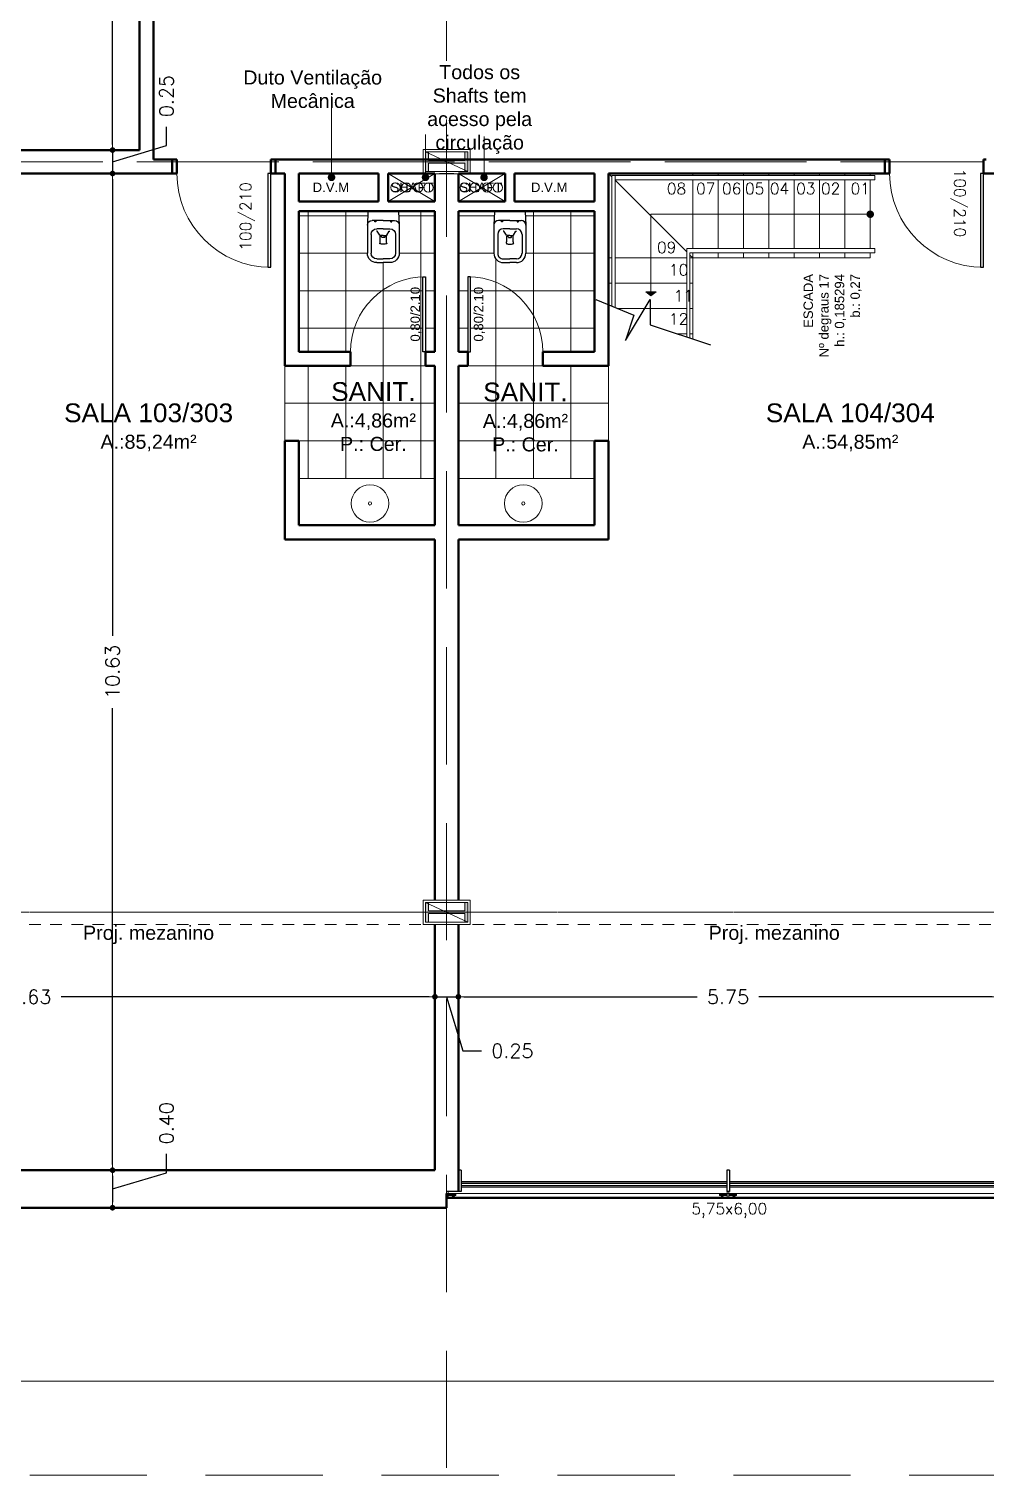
# Model space of a CAD drawing. Header units: millimetres. Extents: x 705 to 840, y 133 to 501.
# Drawn here: x 730.74 to 740.94, y 135.23 to 150.64 of the extents above; entities that cross this region are included whole.
import ezdxf

# ---------------------------------------------------------------- set-up
doc = ezdxf.new("R2010")
doc.units = ezdxf.units.MM
doc.header["$LTSCALE"] = 10
for name, pattern in [('DASHDOT', [25.4, 12.7, -6.35, 0, -6.35]), ('DASHED2', [0.375, 0.25, -0.125]), ('HIDDEN2', [0.1875, 0.125, -0.0625])]:
    doc.linetypes.add(name, pattern=pattern)
doc.layers.get('0').update_dxf_attribs({"color": 90})
for name, color, linetype, lineweight in [('CINZA', 252, 'Continuous', 13), ('cinza 03', 252, 'Continuous', 13), ('COTA', 90, 'Continuous', 9), ('HACHT', 90, 'Continuous', 9), ('HID', 16, 'Continuous', 20), ('linha estutura', 252, 'Continuous', 13), ('PAREDES', 50, 'Continuous', 50), ('PAREDES 2', 50, 'Continuous', 50), ('Pilares', 16, 'Continuous', 20), ('pn 02', 16, 'Continuous', 20), ('PN-01', 90, 'Continuous', 13), ('PN-03', 180, 'Continuous', 30), ('texto', 16, 'Continuous', 20)]:
    doc.layers.add(name, color=color, linetype=linetype, lineweight=lineweight)
doc.layers.add('VIDRO', color=140, linetype='Continuous')
doc.styles.get("Standard").update_dxf_attribs({"font": 'simplex.shx'})
doc.dimstyles.new('1-100', dxfattribs={"dimtxt": 0.15, "dimasz": 0.06, "dimexe": 0.2, "dimexo": 0.1, "dimgap": 0.1, "dimtad": 0, "dimzin": 0, "dimdsep": 46, "dimtxsty": 'Standard', "dimblk": 'DOT', "dimcen": 0.09, "dimclrd": 90, "dimclre": 90, "dimclrt": 16, "dimadec": 0, "dimazin": 0, "dimtfac": 1, "dimtofl": 0, "dimtmove": 0, "dimatfit": 3, "dimldrblk": 'DOT', "dimfxl": 0, "dimtolj": 1, "dimtzin": 0, "dimarcsym": 0})
pattern_1 = [(0, (736.9159, 145.85208), (0, 0.4), []), (90, (736.9159, 145.85208), (-0.4, 2e-17), [])]

# ---------------------------------------------------------------- blocks, each defined once
blk = doc.blocks.new('VASO')
at = {"layer": 'PN-03', "color": 0}
for p, q in [((-0.513, -0.061), (-0.513, 0.098)), ((-0.508, 0.103), (-0.363, 0.109)), ((-0.413, -0.061), (-0.413, 0.059)), ((-0.363, 0.109), (-0.063, 0.109)), ((-0.323, -0.061), (-0.323, 0.009)), ((-0.299, 0.004), (-0.299, 0.011)), ((-0.255, -0.024), (-0.299, 0.004)), ((-0.263, 0.069), (-0.063, 0.069)), ((-0.003, 0.009), (-0.003, -0.061)), ((0.037, 0.009), (0.037, -0.061)), ((-0.513, -0.061), (-0.513, -0.219)), ((-0.413, -0.061), (-0.413, -0.181)), ((-0.323, -0.061), (-0.323, -0.131)), ((-0.255, -0.097), (-0.299, -0.125)), ((-0.299, -0.125), (-0.299, -0.132)), ((-0.253, -0.061), (-0.253, -0.031)), ((-0.238, -0.042), (-0.253, -0.041)), ((-0.253, -0.061), (-0.253, -0.09)), ((-0.238, -0.079), (-0.253, -0.08)), ((-0.183, -0.026), (-0.248, -0.026)), ((-0.183, -0.095), (-0.248, -0.095)), ((-0.003, -0.131), (-0.003, -0.061)), ((0.037, -0.131), (0.037, -0.061)), ((-0.508, -0.224), (-0.363, -0.231)), ((-0.363, -0.231), (-0.063, -0.231)), ((-0.263, -0.191), (-0.063, -0.191))]:
    blk.add_line(p, q, dxfattribs=at)
for points in [[(-0.402, 0.03, 0.139889), (-0.404, 0.03, 0.107118), (-0.405, 0.028, 0.079812), (-0.406, 0.026, 0.067459), (-0.406, 0.024, 0.067459), (-0.406, 0.021, 0.079812), (-0.405, 0.019, 0.107118), (-0.404, 0.018, 0.139889), (-0.402, 0.017, 0.139889), (-0.4, 0.018, 0.107118), (-0.399, 0.019, 0.079812), (-0.398, 0.021, 0.067459), (-0.398, 0.024, 0.067459), (-0.398, 0.026, 0.079812), (-0.399, 0.028, 0.107118), (-0.4, 0.03, 0.139889)], [(-0.402, -0.151, -0.139889), (-0.404, -0.151, -0.107118), (-0.405, -0.149, -0.079812), (-0.406, -0.147, -0.067459), (-0.406, -0.145, -0.067459), (-0.406, -0.142, -0.079812), (-0.405, -0.14, -0.107118), (-0.404, -0.139, -0.139889), (-0.402, -0.138, -0.139889), (-0.4, -0.139, -0.107118), (-0.399, -0.14, -0.079812), (-0.398, -0.142, -0.067459), (-0.398, -0.145, -0.067459), (-0.398, -0.147, -0.079812), (-0.399, -0.149, -0.107118), (-0.4, -0.151, -0.139889)]]:
    blk.add_lwpolyline(points, format="xyb", close=True, dxfattribs=at)
for centre, radius, start, end in [((-0.508, 0.098), 0.005, 92.5269, 180), ((-0.363, 0.059), 0.05, 90, 180), ((-0.263, 0.009), 0.06, 90, 180), ((-0.063, 0.009), 0.1, 0, 90), ((-0.063, 0.009), 0.06, 0, 90), ((-0.263, -0.131), 0.06, 180, 270), ((-0.248, -0.031), 0.005, 90, 180), ((-0.248, -0.09), 0.005, 180, 270), ((-0.239, -0.049), 0.0067, 14.1141, 81.8789), ((-0.239, -0.072), 0.0067, 278.1211, 345.8859), ((-0.284, -0.065), 0.055, 4.685, 19.1599), ((-0.284, -0.056), 0.055, 340.8401, 355.315), ((-0.185, 0.009), 0.0347, 272.8237, 292.69), ((-0.185, -0.13), 0.0347, 67.31, 87.1763), ((-0.169, -0.028), 0.005, 13.9425, 112.69), ((-0.169, -0.093), 0.005, 247.31, 346.0575), ((-0.275, -0.062), 0.116, 0.9159, 18.0203), ((-0.275, -0.059), 0.116, 341.9797, 359.0841), ((-0.063, -0.131), 0.06, 270, 0), ((-0.063, -0.131), 0.1, 270, 0), ((-0.508, -0.219), 0.005, 180, 267.4731), ((-0.363, -0.181), 0.05, 180, 270)]:
    blk.add_arc(centre, radius, start, end, dxfattribs=at)
blk = doc.blocks.new('_DOT')
at = {"color": 0, "linetype": 'ByBlock'}
blk.add_line((-0.5, 0), (-1, 0), dxfattribs=at)
at = {"color": 0, "linetype": 'ByBlock', "const_width": 0.5}
blk.add_lwpolyline([(-0.25, 0, 1), (0.25, 0, 1)], format="xyb", close=True, dxfattribs=at)
blk = doc.blocks.new('*D15')
at = {"layer": 'linha estutura', "color": 90, "lineweight": -2}
for p, q in [((726.441, 140.322), (726.441, 140.126)), ((726.501, 140.326), (730.425, 140.326)), ((735.006, 140.326), (731.082, 140.326)), ((735.066, 140.226), (735.066, 140.126))]:
    blk.add_line(p, q, dxfattribs=at)
at = {"layer": 'linha estutura', "color": 90, "lineweight": -2, "xscale": 0.06, "yscale": 0.06, "zscale": 0.06, "rotation": 180}
blk.add_blockref('_DOT', (726.441, 140.326), dxfattribs=at)
at = {"layer": 'linha estutura', "color": 90, "lineweight": -2, "xscale": 0.06, "yscale": 0.06, "zscale": 0.06}
blk.add_blockref('_DOT', (735.066, 140.326), dxfattribs=at)
at = {"layer": 'linha estutura', "color": 16, "insert": (730.753, 140.326), "char_height": 0.15, "attachment_point": 5}
blk.add_mtext('\\A1;8.63', dxfattribs=at)
blk = doc.blocks.new('*D16')
at = {"layer": 'linha estutura', "color": 90, "lineweight": -2}
for p, q in [((735.006, 140.326), (734.946, 140.326)), ((735.066, 140.326), (735.316, 140.326)), ((735.191, 140.326), (735.363, 139.751)), ((735.376, 140.326), (735.436, 140.326)), ((735.066, 140.226), (735.066, 140.126)), ((735.316, 140.226), (735.316, 140.126)), ((735.363, 139.751), (735.563, 139.751))]:
    blk.add_line(p, q, dxfattribs=at)
at = {"layer": 'linha estutura', "color": 90, "lineweight": -2, "xscale": 0.06, "yscale": 0.06, "zscale": 0.06}
blk.add_blockref('_DOT', (735.066, 140.326), dxfattribs=at)
at = {"layer": 'linha estutura', "color": 90, "lineweight": -2, "xscale": 0.06, "yscale": 0.06, "zscale": 0.06, "rotation": 180}
blk.add_blockref('_DOT', (735.316, 140.326), dxfattribs=at)
at = {"layer": 'linha estutura', "color": 16, "insert": (735.892, 139.751), "char_height": 0.15, "attachment_point": 5}
blk.add_mtext('\\A1;0.25', dxfattribs=at)
blk = doc.blocks.new('*D17')
at = {"layer": 'linha estutura', "color": 90, "lineweight": -2}
for p, q in [((735.376, 140.326), (737.862, 140.326)), ((741.006, 140.326), (738.519, 140.326)), ((735.316, 140.226), (735.316, 140.126)), ((741.066, 140.226), (741.066, 140.126))]:
    blk.add_line(p, q, dxfattribs=at)
at = {"layer": 'linha estutura', "color": 90, "lineweight": -2, "xscale": 0.06, "yscale": 0.06, "zscale": 0.06, "rotation": 180}
blk.add_blockref('_DOT', (735.316, 140.326), dxfattribs=at)
at = {"layer": 'linha estutura', "color": 90, "lineweight": -2, "xscale": 0.06, "yscale": 0.06, "zscale": 0.06}
blk.add_blockref('_DOT', (741.066, 140.326), dxfattribs=at)
at = {"layer": 'linha estutura', "color": 16, "insert": (738.191, 140.326), "char_height": 0.15, "attachment_point": 5}
blk.add_mtext('\\A1;5.75', dxfattribs=at)
blk = doc.blocks.new('*D45')
at = {"layer": 'linha estutura', "color": 90, "lineweight": -2}
for p, q in [((731.427, 159.977), (731.83, 159.977)), ((731.63, 159.917), (731.63, 155.05)), ((731.63, 149.412), (731.63, 154.279)), ((731.73, 149.352), (731.83, 149.352))]:
    blk.add_line(p, q, dxfattribs=at)
at = {"layer": 'linha estutura', "color": 90, "lineweight": -2, "xscale": 0.06, "yscale": 0.06, "zscale": 0.06}
for p, rotation in [((731.63, 159.977), 90), ((731.63, 149.352), 270)]:
    blk.add_blockref('_DOT', p, dxfattribs=dict(at, rotation=rotation))
at = {"layer": 'linha estutura', "color": 16, "insert": (731.63, 154.665), "char_height": 0.15, "attachment_point": 5, "rotation": 90}
blk.add_mtext('\\A1;10.62', dxfattribs=at)
blk = doc.blocks.new('*D46')
at = {"layer": 'linha estutura', "color": 90, "lineweight": -2}
for p, q in [((732.205, 149.4), (732.205, 149.6)), ((731.63, 149.412), (731.63, 149.472)), ((731.63, 149.227), (732.205, 149.4)), ((731.63, 149.352), (731.63, 149.102)), ((731.73, 149.352), (731.83, 149.352)), ((731.73, 149.102), (731.83, 149.102)), ((731.63, 149.042), (731.63, 148.982))]:
    blk.add_line(p, q, dxfattribs=at)
at = {"layer": 'linha estutura', "color": 90, "lineweight": -2, "xscale": 0.06, "yscale": 0.06, "zscale": 0.06}
for p, rotation in [((731.63, 149.352), 270), ((731.63, 149.102), 90)]:
    blk.add_blockref('_DOT', p, dxfattribs=dict(at, rotation=rotation))
at = {"layer": 'linha estutura', "color": 16, "insert": (732.205, 149.928), "char_height": 0.15, "attachment_point": 5, "rotation": 90}
blk.add_mtext('\\A1;0.25', dxfattribs=at)
blk = doc.blocks.new('*D47')
at = {"layer": 'linha estutura', "color": 90, "lineweight": -2}
for p, q in [((731.73, 149.102), (731.83, 149.102)), ((731.63, 149.042), (731.63, 144.175)), ((731.63, 138.537), (731.63, 143.404)), ((731.73, 138.477), (731.83, 138.477))]:
    blk.add_line(p, q, dxfattribs=at)
at = {"layer": 'linha estutura', "color": 90, "lineweight": -2, "xscale": 0.06, "yscale": 0.06, "zscale": 0.06}
for p, rotation in [((731.63, 149.102), 90), ((731.63, 138.477), 270)]:
    blk.add_blockref('_DOT', p, dxfattribs=dict(at, rotation=rotation))
at = {"layer": 'linha estutura', "color": 16, "insert": (731.63, 143.79), "char_height": 0.15, "attachment_point": 5, "rotation": 90}
blk.add_mtext('\\A1;10.63', dxfattribs=at)
blk = doc.blocks.new('*D48')
at = {"layer": 'linha estutura', "color": 90, "lineweight": -2}
for p, q in [((732.205, 138.45), (732.205, 138.65)), ((731.63, 138.277), (732.205, 138.45)), ((731.73, 138.477), (731.83, 138.477)), ((731.63, 138.417), (731.63, 138.137)), ((731.73, 138.077), (731.83, 138.077))]:
    blk.add_line(p, q, dxfattribs=at)
at = {"layer": 'linha estutura', "color": 90, "lineweight": -2, "xscale": 0.06, "yscale": 0.06, "zscale": 0.06}
for p, rotation in [((731.63, 138.477), 90), ((731.63, 138.077), 270)]:
    blk.add_blockref('_DOT', p, dxfattribs=dict(at, rotation=rotation))
at = {"layer": 'linha estutura', "color": 16, "insert": (732.205, 138.978), "char_height": 0.15, "attachment_point": 5, "rotation": 90}
blk.add_mtext('\\A1;0.40', dxfattribs=at)

msp = doc.modelspace()

# ---------------------------------------------------------------- hatches: boundary and pattern name
at = {"layer": 'cinza 03'}
h = msp.add_hatch(dxfattribs=at)
h.set_pattern_fill('_USER', color=256, scale=0.4, style=0, double=1, pattern_type=0)
h.set_pattern_definition(pattern_1)
h.paths.add_polyline_path([(733.466, 147.052), (733.466, 146.252), (733.616, 146.252), (733.616, 145.852), (735.066, 145.852), (735.066, 147.052), (734.966, 147.052), (734.966, 147.202), (734.936, 147.202), (734.936, 148.002, 0.40327), (734.166, 147.202), (734.166, 147.052)])
h.paths.add_polyline_path([(733.616, 147.202), (734.166, 147.202, -0.40327), (734.936, 148.002), (734.936, 148.002), (734.966, 148.002), (734.966, 147.202), (735.066, 147.202), (735.066, 148.702), (734.674, 148.702, -0.401354), (734.679, 148.697), (734.686, 148.556, -0.022055), (734.686, 148.552), (734.686, 148.252, -0.414214), (734.586, 148.152), (734.516, 148.152), (734.446, 148.152, -0.414214), (734.346, 148.252), (734.346, 148.552, -0.022055), (734.346, 148.556), (734.352, 148.697, -0.401354), (734.357, 148.702), (733.616, 148.702)])
h.paths.add_polyline_path([(733.907, 146.928), (734.913, 146.928), (734.913, 146.003), (733.907, 146.003)], flags=24)
h.paths.add_polyline_path([(734.781, 147.298), (734.781, 147.918), (734.952, 147.918), (734.952, 147.298)], flags=25)
h = msp.add_hatch(dxfattribs=at)
h.set_pattern_fill('_USER', color=256, scale=0.4, style=0, double=1, pattern_type=0)
h.set_pattern_definition(pattern_1)
h.paths.add_polyline_path([(736.766, 148.702), (736.029, 148.702), (736.036, 148.556, -0.022055), (736.036, 148.552), (736.036, 148.252, -0.414214), (735.936, 148.152), (735.866, 148.152), (735.796, 148.152, -0.414214), (735.696, 148.252), (735.696, 148.552, -0.022055), (735.696, 148.556), (735.703, 148.702), (735.316, 148.702), (735.316, 147.202), (735.416, 147.202), (735.416, 148.002), (735.446, 148.002), (735.446, 148.002, -0.40327), (736.216, 147.202), (736.766, 147.202)])
h.paths.add_polyline_path([(735.446, 148.002), (735.446, 147.202), (735.416, 147.202), (735.416, 147.052), (735.316, 147.052), (735.316, 145.852), (736.766, 145.852), (736.766, 146.252), (736.916, 146.252), (736.916, 147.052), (736.216, 147.052), (736.216, 147.202, 0.40327)])
h.paths.add_polyline_path([(735.528, 146.701), (736.533, 146.701), (736.533, 146.035), (735.528, 146.035)], flags=24)
h.paths.add_polyline_path([(735.456, 147.298), (735.456, 147.918), (735.628, 147.918), (735.628, 147.298)], flags=25)
at = {"layer": 'Pilares'}
for points in [[(734.966, 149.332), (734.966, 149.122), (734.996, 149.122), (734.996, 149.212), (735.386, 149.212), (735.386, 149.122), (735.416, 149.122), (735.416, 149.332), (735.386, 149.332), (735.386, 149.242), (734.996, 149.242), (734.996, 149.332)], [(734.966, 141.332), (734.966, 141.122), (734.996, 141.122), (734.996, 141.212), (735.386, 141.212), (735.386, 141.122), (735.416, 141.122), (735.416, 141.332), (735.386, 141.332), (735.386, 141.242), (734.996, 141.242), (734.996, 141.332)]]:
    msp.add_hatch(color=256, dxfattribs=at).paths.add_polyline_path(points)
at = {"layer": 'PN-01'}
msp.add_hatch(color=256, dxfattribs=at).paths.add_polyline_path([(737.369, 147.797), (737.424, 147.839), (737.313, 147.839)])

# ---------------------------------------------------------------- linework, layer by layer
at = {"layer": 'CINZA'}
for p, q in [((738.176, 138.349), (735.346, 138.349)), ((738.176, 138.334), (735.346, 138.334)), ((738.176, 138.315), (735.346, 138.315)), ((738.176, 138.3), (735.346, 138.3)), ((741.086, 138.349), (738.206, 138.349)), ((741.086, 138.334), (738.206, 138.334)), ((741.086, 138.315), (738.206, 138.315)), ((741.086, 138.3), (738.206, 138.3))]:
    msp.add_line(p, q, dxfattribs=at)
at = {"layer": 'cinza 03'}
for p, q in [((735.066, 148.802), (734.566, 149.102)), ((734.566, 148.802), (735.066, 149.102)), ((735.266, 149.102), (735.116, 149.102)), ((735.116, 149.102), (735.266, 149.102)), ((735.266, 149.102), (735.116, 149.102)), ((735.116, 149.102), (735.266, 149.102)), ((735.316, 148.802), (735.816, 149.102)), ((735.816, 148.802), (735.316, 149.102)), ((733.466, 147.052), (733.466, 146.252)), ((736.916, 147.052), (736.916, 146.252)), ((709.066, 136.227), (752.566, 136.227))]:
    msp.add_line(p, q, dxfattribs=at)
at = {"layer": 'cinza 03', "linetype": 'HIDDEN2', "ltscale": 0.1}
msp.add_line((728.941, 141.097), (753.191, 141.097), dxfattribs=at)
at = {"layer": 'cinza 03'}
for centre in [(734.646, 148.952), (734.76, 148.952), (734.889, 148.952), (734.997, 148.952), (735.385, 148.952), (735.492, 148.952), (735.622, 148.952), (735.736, 148.952)]:
    msp.add_circle(centre, 0.05, dxfattribs=at)
for centre, radius, start, end in [((733.316, 149.102), 1, 180, 270), ((740.913, 149.102), 1, 180, 270), ((734.966, 147.202), 0.8, 90, 180), ((735.416, 147.202), 0.8, 360, 90)]:
    msp.add_arc(centre, radius, start, end, dxfattribs=at)
at = {"layer": 'HACHT'}
for p, q in [((738.176, 138.355), (735.346, 138.355)), ((738.176, 138.295), (735.346, 138.295)), ((741.086, 138.355), (738.206, 138.355)), ((741.086, 138.295), (738.206, 138.295)), ((735.208, 138.188), (735.191, 138.188)), ((738.199, 138.188), (738.182, 138.188))]:
    msp.add_line(p, q, dxfattribs=at)
at = {"layer": 'HID'}
for p, q in [((735.066, 145.852), (733.616, 145.852)), ((735.316, 145.852), (736.766, 145.852))]:
    msp.add_line(p, q, dxfattribs=at)
for centre, radius in [((734.374, 145.585), 0.2), ((736.008, 145.585), 0.2), ((734.374, 145.585), 0.0172), ((736.008, 145.585), 0.0172)]:
    msp.add_circle(centre, radius, dxfattribs=at)
at = {"layer": 'linha estutura', "linetype": 'DASHED2', "ltscale": 0.5}
for p, q in [((735.191, 135.303), (735.191, 164.456)), ((735.191, 135.303), (735.191, 164.456)), ((705.901, 149.227), (792.731, 149.227)), ((724.39, 149.227), (771.017, 149.227)), ((705.117, 141.227), (793.371, 141.227)), ((723.247, 141.227), (770.918, 141.227)), ((723.247, 135.227), (770.918, 135.227))]:
    msp.add_line(p, q, dxfattribs=at)
at = {"layer": 'PAREDES'}
for p, q in [((732.266, 149.102), (732.266, 149.252)), ((732.316, 149.102), (732.316, 149.252)), ((732.316, 149.102), (732.316, 149.252)), ((732.316, 149.102), (732.316, 149.252)), ((733.316, 149.102), (733.316, 149.252)), ((733.316, 149.102), (733.316, 149.252)), ((733.366, 149.102), (733.366, 149.252)), ((739.863, 149.252), (739.863, 149.102)), ((739.913, 149.252), (739.913, 149.102)), ((740.913, 149.252), (740.913, 149.102)), ((736.916, 149.102), (739.913, 149.102))]:
    msp.add_line(p, q, dxfattribs=at)
at = {"layer": 'PAREDES 2'}
for p, q in [((731.916, 149.352), (731.916, 151.902)), ((732.066, 149.252), (732.066, 151.752)), ((726.441, 149.352), (731.916, 149.352)), ((732.316, 149.252), (732.066, 149.252)), ((733.316, 149.252), (739.913, 149.252)), ((739.863, 149.252), (739.913, 149.252)), ((740.913, 149.252), (740.941, 149.252)), ((726.441, 149.102), (732.316, 149.102)), ((733.316, 149.102), (733.466, 149.102)), ((733.466, 147.052), (733.466, 149.102)), ((733.616, 149.102), (734.466, 149.102)), ((733.616, 148.802), (733.616, 149.102)), ((734.466, 149.102), (733.916, 149.102)), ((734.466, 148.802), (734.466, 149.102)), ((734.566, 148.802), (734.566, 149.102)), ((734.566, 149.102), (735.066, 149.102)), ((735.066, 149.102), (735.066, 148.802)), ((735.816, 149.102), (735.316, 149.102)), ((735.316, 149.102), (735.316, 148.802)), ((735.816, 148.802), (735.816, 149.102)), ((735.916, 149.102), (736.466, 149.102)), ((735.916, 148.802), (735.916, 149.102)), ((735.916, 149.102), (736.766, 149.102)), ((736.766, 148.802), (736.766, 149.102)), ((736.916, 147.052), (736.916, 149.102)), ((740.913, 149.102), (741.066, 149.102)), ((734.466, 148.802), (733.616, 148.802)), ((735.066, 148.802), (734.566, 148.802)), ((735.316, 148.802), (735.816, 148.802)), ((735.916, 148.802), (736.766, 148.802)), ((733.616, 147.202), (733.616, 148.702)), ((735.066, 148.702), (733.616, 148.702)), ((735.066, 148.702), (735.066, 147.202)), ((735.316, 148.702), (736.766, 148.702)), ((735.316, 148.702), (735.316, 147.202)), ((736.766, 147.202), (736.766, 148.702)), ((734.166, 147.202), (733.616, 147.202)), ((734.166, 147.052), (734.166, 147.202)), ((735.066, 147.202), (734.966, 147.202)), ((734.966, 147.052), (734.966, 147.202)), ((735.316, 147.202), (735.416, 147.202)), ((735.416, 147.052), (735.416, 147.202)), ((736.216, 147.052), (736.216, 147.202)), ((736.216, 147.202), (736.766, 147.202)), ((734.166, 147.052), (733.466, 147.052)), ((734.966, 147.052), (735.066, 147.052)), ((735.066, 147.052), (735.066, 145.352)), ((735.416, 147.052), (735.316, 147.052)), ((735.316, 147.052), (735.316, 145.352)), ((736.216, 147.052), (736.916, 147.052)), ((733.466, 146.252), (733.466, 145.202)), ((733.616, 146.252), (733.466, 146.252)), ((733.616, 146.252), (733.616, 145.352)), ((736.766, 146.252), (736.766, 145.352)), ((736.766, 146.252), (736.916, 146.252)), ((736.916, 146.252), (736.916, 145.202)), ((735.066, 145.352), (733.616, 145.352)), ((735.316, 145.352), (736.766, 145.352)), ((735.066, 145.202), (733.466, 145.202)), ((735.066, 145.202), (735.066, 141.357)), ((735.316, 145.202), (736.916, 145.202)), ((735.316, 145.202), (735.316, 141.357)), ((735.066, 141.097), (735.066, 138.477)), ((735.316, 141.097), (735.316, 138.249)), ((729.191, 138.477), (735.066, 138.477)), ((735.191, 138.077), (735.191, 138.227)), ((729.191, 138.077), (735.191, 138.077))]:
    msp.add_line(p, q, dxfattribs=at)
at = {"layer": 'Pilares'}
for p, q in [((734.941, 149.357), (734.941, 149.097)), ((734.941, 149.357), (735.441, 149.357)), ((734.966, 149.332), (735.416, 149.332)), ((735.416, 149.122), (734.966, 149.332)), ((735.441, 149.357), (735.441, 149.097)), ((734.941, 149.097), (735.441, 149.097)), ((734.966, 149.122), (735.416, 149.122)), ((734.941, 141.357), (734.941, 141.097)), ((734.941, 141.357), (735.441, 141.357)), ((734.966, 141.332), (735.416, 141.332)), ((735.416, 141.122), (734.966, 141.332)), ((735.441, 141.357), (735.441, 141.097)), ((734.941, 141.097), (735.441, 141.097)), ((734.966, 141.122), (735.416, 141.122))]:
    msp.add_line(p, q, dxfattribs=at)
at = {"layer": 'Pilares', "linetype": 'Continuous'}
for p, q in [((734.996, 149.242), (734.996, 149.332)), ((734.996, 149.242), (735.386, 149.242)), ((735.386, 149.242), (735.386, 149.332)), ((734.996, 149.122), (734.996, 149.212)), ((734.996, 149.212), (735.386, 149.212)), ((735.386, 149.122), (735.386, 149.212)), ((734.996, 141.242), (734.996, 141.332)), ((734.996, 141.242), (735.386, 141.242)), ((735.386, 141.242), (735.386, 141.332)), ((734.996, 141.122), (734.996, 141.212)), ((734.996, 141.212), (735.386, 141.212)), ((735.386, 141.122), (735.386, 141.212))]:
    msp.add_line(p, q, dxfattribs=at)
for points in [[(734.996, 149.332), (734.966, 149.332), (734.966, 149.122), (734.996, 149.122)], [(735.386, 149.122), (735.416, 149.122), (735.416, 149.332), (735.386, 149.332)], [(734.996, 141.332), (734.966, 141.332), (734.966, 141.122), (734.996, 141.122)], [(735.386, 141.122), (735.416, 141.122), (735.416, 141.332), (735.386, 141.332)]]:
    msp.add_lwpolyline(points, dxfattribs=at)
at = {"layer": 'pn 02'}
for p, q in [((736.952, 149.066), (736.916, 149.102)), ((737.816, 149.08), (737.816, 149.102)), ((738.086, 149.08), (738.086, 149.102)), ((738.356, 149.08), (738.356, 149.102)), ((738.626, 149.08), (738.626, 149.102)), ((738.896, 149.08), (738.896, 149.102)), ((739.166, 149.08), (739.166, 149.102)), ((739.436, 149.08), (739.436, 149.102)), ((739.706, 149.08), (739.706, 149.102)), ((737.752, 148.266), (736.986, 149.032)), ((737.816, 148.302), (737.816, 149.033)), ((738.086, 148.302), (738.086, 149.033)), ((738.356, 148.302), (738.356, 149.033)), ((738.626, 148.302), (738.626, 149.033)), ((738.896, 148.302), (738.896, 149.033)), ((739.166, 148.302), (739.166, 149.033)), ((739.436, 148.302), (739.436, 149.033)), ((739.706, 148.302), (739.706, 149.033)), ((736.952, 148.202), (736.916, 148.202)), ((737.752, 148.202), (736.986, 148.202)), ((737.816, 148.202), (737.785, 148.233)), ((737.816, 148.202), (737.785, 148.202)), ((737.816, 148.202), (737.816, 148.255)), ((739.706, 148.202), (737.816, 148.202)), ((737.816, 148.202), (737.816, 147.337)), ((738.086, 148.202), (738.086, 148.255)), ((738.356, 148.202), (738.356, 148.255)), ((738.626, 148.202), (738.626, 148.255)), ((738.896, 148.202), (738.896, 148.255)), ((739.166, 148.202), (739.166, 148.255)), ((739.436, 148.202), (739.436, 148.255)), ((739.706, 148.202), (739.706, 148.255)), ((736.952, 147.932), (736.916, 147.932)), ((737.752, 147.932), (736.986, 147.932)), ((737.816, 147.932), (737.785, 147.932)), ((737.752, 147.662), (737.015, 147.662)), ((737.816, 147.662), (737.785, 147.662)), ((737.141, 147.392), (737.122, 147.392)), ((737.752, 147.392), (737.649, 147.392)), ((737.816, 147.392), (737.785, 147.392))]:
    msp.add_line(p, q, dxfattribs=at)
for points in [[(736.952, 147.688), (736.952, 149.08), (736.986, 149.08)], [(736.986, 149.033), (736.986, 147.674)], [(737.752, 147.358), (737.752, 148.302), (737.785, 148.302)], [(737.785, 148.302), (739.755, 148.302), (739.755, 148.255), (737.785, 148.255)], [(737.785, 148.255), (737.785, 147.347)]]:
    msp.add_lwpolyline(points, dxfattribs=at)
msp.add_lwpolyline([(736.986, 149.08), (739.755, 149.08), (739.755, 149.033), (736.986, 149.033)], close=True, dxfattribs=at)
at = {"layer": 'PN-01'}
for p, q in [((733.964, 149.061), (733.964, 149.922)), ((734.966, 149.061), (734.966, 149.519)), ((735.59, 149.061), (735.59, 149.496)), ((739.706, 148.668), (737.369, 148.668)), ((737.369, 148.668), (737.369, 147.797)), ((735.191, 138.249), (735.191, 138.188)), ((735.191, 138.227), (752.566, 138.227)), ((735.208, 138.249), (735.208, 138.188)), ((735.289, 138.226), (735.208, 138.226)), ((735.246, 138.219), (735.208, 138.219)), ((735.289, 138.213), (735.208, 138.213)), ((735.289, 138.207), (735.208, 138.207)), ((735.234, 138.219), (735.234, 138.226)), ((735.234, 138.213), (735.234, 138.207)), ((735.279, 138.219), (735.246, 138.219)), ((735.248, 138.213), (735.248, 138.207)), ((735.255, 138.198), (735.248, 138.194)), ((735.248, 138.194), (735.248, 138.188)), ((735.254, 138.219), (735.25, 138.213)), ((735.274, 138.215), (735.251, 138.215)), ((735.273, 138.216), (735.252, 138.216)), ((735.272, 138.217), (735.253, 138.217)), ((735.255, 138.207), (735.255, 138.198)), ((735.258, 138.184), (735.256, 138.178)), ((735.26, 138.183), (735.257, 138.178)), ((735.258, 138.188), (735.258, 138.184)), ((735.26, 138.188), (735.26, 138.183)), ((735.261, 138.213), (735.261, 138.178)), ((735.263, 138.213), (735.263, 138.173)), ((735.264, 138.213), (735.264, 138.179)), ((735.264, 138.213), (735.264, 138.178)), ((735.265, 138.188), (735.265, 138.183)), ((735.265, 138.183), (735.268, 138.178)), ((735.267, 138.188), (735.267, 138.184)), ((735.267, 138.184), (735.269, 138.178)), ((735.271, 138.219), (735.275, 138.213)), ((735.271, 138.207), (735.271, 138.198)), ((735.271, 138.198), (735.278, 138.194)), ((735.278, 138.213), (735.278, 138.207)), ((735.278, 138.194), (735.278, 138.188)), ((735.289, 138.219), (735.279, 138.219)), ((735.289, 138.219), (735.289, 138.226)), ((735.289, 138.213), (735.289, 138.207)), ((738.101, 138.219), (738.101, 138.226)), ((738.101, 138.226), (738.182, 138.226)), ((738.101, 138.219), (738.111, 138.219)), ((738.101, 138.213), (738.101, 138.207)), ((738.101, 138.213), (738.182, 138.213)), ((738.101, 138.207), (738.182, 138.207)), ((738.111, 138.219), (738.144, 138.219)), ((738.119, 138.198), (738.112, 138.194)), ((738.112, 138.194), (738.112, 138.188)), ((738.113, 138.213), (738.113, 138.207)), ((738.119, 138.219), (738.115, 138.213)), ((738.116, 138.215), (738.139, 138.215)), ((738.117, 138.216), (738.138, 138.216)), ((738.118, 138.217), (738.137, 138.217)), ((738.119, 138.207), (738.119, 138.198)), ((738.124, 138.184), (738.121, 138.178)), ((738.125, 138.183), (738.122, 138.178)), ((738.124, 138.188), (738.124, 138.184)), ((738.125, 138.188), (738.125, 138.183)), ((738.126, 138.213), (738.126, 138.179)), ((738.126, 138.213), (738.126, 138.178)), ((738.128, 138.213), (738.128, 138.173)), ((738.129, 138.213), (738.129, 138.178)), ((738.131, 138.188), (738.131, 138.183)), ((738.131, 138.183), (738.133, 138.178)), ((738.132, 138.188), (738.132, 138.184)), ((738.132, 138.184), (738.134, 138.178)), ((738.136, 138.219), (738.14, 138.213)), ((738.136, 138.207), (738.136, 138.198)), ((738.136, 138.198), (738.143, 138.194)), ((738.143, 138.213), (738.143, 138.207)), ((738.143, 138.194), (738.143, 138.188)), ((738.144, 138.219), (738.182, 138.219)), ((738.157, 138.219), (738.157, 138.226)), ((738.157, 138.213), (738.157, 138.207)), ((738.182, 138.249), (738.182, 138.188)), ((738.199, 138.249), (738.199, 138.188)), ((738.28, 138.226), (738.199, 138.226)), ((738.237, 138.219), (738.199, 138.219)), ((738.28, 138.213), (738.199, 138.213)), ((738.28, 138.207), (738.199, 138.207)), ((738.225, 138.219), (738.225, 138.226)), ((738.225, 138.213), (738.225, 138.207)), ((738.271, 138.219), (738.237, 138.219)), ((738.239, 138.213), (738.239, 138.207)), ((738.246, 138.198), (738.239, 138.194)), ((738.239, 138.194), (738.239, 138.188)), ((738.246, 138.219), (738.242, 138.213)), ((738.265, 138.215), (738.243, 138.215)), ((738.264, 138.217), (738.244, 138.217)), ((738.265, 138.216), (738.244, 138.216)), ((738.246, 138.207), (738.246, 138.198)), ((738.25, 138.184), (738.247, 138.178)), ((738.251, 138.183), (738.249, 138.178)), ((738.25, 138.188), (738.25, 138.184)), ((738.251, 138.188), (738.251, 138.183)), ((738.253, 138.213), (738.253, 138.178)), ((738.254, 138.213), (738.254, 138.173)), ((738.255, 138.213), (738.255, 138.179)), ((738.255, 138.213), (738.255, 138.178)), ((738.257, 138.188), (738.257, 138.183)), ((738.257, 138.183), (738.259, 138.178)), ((738.258, 138.188), (738.258, 138.184)), ((738.258, 138.184), (738.261, 138.178)), ((738.263, 138.219), (738.267, 138.213)), ((738.263, 138.207), (738.263, 138.198)), ((738.263, 138.198), (738.27, 138.194)), ((738.269, 138.213), (738.269, 138.207)), ((738.27, 138.194), (738.27, 138.188)), ((738.28, 138.219), (738.271, 138.219)), ((738.28, 138.219), (738.28, 138.226)), ((738.28, 138.213), (738.28, 138.207))]:
    msp.add_line(p, q, dxfattribs=at)
at = {"layer": 'PN-01', "const_width": 0.04}
for points in [[(733.944, 149.061, -1), (733.984, 149.061, -1)], [(734.946, 149.061, -1), (734.986, 149.061, -1)], [(735.57, 149.061, -1), (735.61, 149.061, -1)], [(739.686, 148.668, 1), (739.726, 148.668, 1)]]:
    msp.add_lwpolyline(points, format="xyb", close=True, dxfattribs=at)
at = {"layer": 'PN-01'}
msp.add_lwpolyline([(737.369, 147.797), (737.424, 147.839), (737.313, 147.839)], close=True, dxfattribs=at)
at = {"layer": 'PN-03'}
for p, q in [((735.346, 138.477), (735.316, 138.477)), ((735.316, 138.477), (735.316, 138.249)), ((735.346, 138.477), (735.346, 138.249)), ((738.206, 138.477), (738.176, 138.477)), ((738.176, 138.477), (738.176, 138.249)), ((738.206, 138.477), (738.206, 138.249)), ((735.316, 138.249), (735.191, 138.249)), ((735.346, 138.249), (735.316, 138.249)), ((738.206, 138.249), (738.176, 138.249))]:
    msp.add_line(p, q, dxfattribs=at)
for points in [[(733.316, 149.102), (733.286, 149.102), (733.286, 148.102), (733.316, 148.102)], [(740.913, 149.102), (740.883, 149.102), (740.883, 148.102), (740.913, 148.102)], [(734.966, 148.002), (734.966, 147.202), (734.936, 147.202), (734.936, 148.002)], [(735.416, 148.002), (735.416, 147.202), (735.446, 147.202), (735.446, 148.002)]]:
    msp.add_lwpolyline(points, close=True, dxfattribs=at)
at = {"layer": 'PN-03', "linetype": 'DASHDOT'}
msp.add_lwpolyline([(736.781, 147.758), (737.186, 147.592), (737.099, 147.323), (737.359, 147.758), (737.359, 147.488), (738.005, 147.274)], dxfattribs=at)
at = {"layer": 'VIDRO'}
for p, q in [((735.191, 138.188), (752.566, 138.188)), ((735.191, 138.178), (752.566, 138.178))]:
    msp.add_line(p, q, dxfattribs=at)

# ---------------------------------------------------------------- block references
at = {"layer": 'HID', "xscale": -1, "rotation": 90}
msp.add_blockref('VASO', (734.455, 148.189), dxfattribs=at)
at = {"layer": 'HID', "rotation": 270}
msp.add_blockref('VASO', (735.926, 148.189), dxfattribs=at)

# ---------------------------------------------------------------- texts
at = {"layer": 'COTA', "attachment_point": 2}
for s, insert, char_height, width in [('{\\fArial|b0|i0|c0|p34;Duto Ventilação Mecânica}', (733.763, 150.201), 0.15, 1.506), ('{\\fArial|b0|i0|c0|p34;Todos os Shafts tem acesso pela circulação}', (735.543, 150.258), 0.15, 1.506), ('{\\fArial|b0|i0|c0|p34;D.V.M}', (733.957, 149.005), 0.1, 0.55043), ('{\\fArial|b0|i0|c0|p34;SHAFT}', (734.822, 149.005), 0.1, 0.50418), ('{\\fArial|b0|i0|c0|p34;SHAFT}', (735.555, 149.005), 0.1, 0.45505), ('{\\fArial|b0|i0|c0|p34;D.V.M}', (736.284, 149.005), 0.1, 0.51916), ('{\\fArial|b0|i0|c0|p34;SANIT.\\P\\H0.75x;A.:4,86m²\\PP.: Cer.}', (734.41, 146.878), 0.2, 1.3), ('{\\fArial|b0|i0|c0|p34;SANIT.\\P\\H0.75x;A.:4,86m²\\PP.: Cer.}', (736.031, 146.873), 0.2, 1.3), ('{\\fArial|b0|i0|c0|p34;SALA 103/303\\P\\H0.75x;A.:85,24m²}', (732.014, 146.651), 0.2, 4.861), ('{\\fArial|b0|i0|c0|p34;SALA 104/304\\P\\H0.75x;A.:54,85m²}', (739.494, 146.651), 0.2, 4.861), ('{\\fArial|b0|i0|c0|p34;Proj. mezanino}', (732.014, 141.083), 0.15, 4.861), ('{\\fArial|b0|i0|c0|p34;Proj. mezanino}', (738.683, 141.083), 0.15, 4.861)]:
    msp.add_mtext(s, dxfattribs=dict(at, insert=insert, char_height=char_height, width=width))
at = {"layer": 'COTA', "char_height": 0.1, "rotation": 90}
for s, insert, width, attachment_point in [('{\\fArial|b0|i0|c0|p34;ESCADA\\PNº degraus 17\\Ph.: 0,185294\\Pb.: 0,27}', (739.614, 148.031), 1.367, 9), ('{\\fArial|b0|i0|c0|p34;0,80/2.10}', (734.806, 147.893), 0.74674, 3), ('{\\fArial|b0|i0|c0|p34;0,80/2.10}', (735.481, 147.893), 0.74674, 3)]:
    msp.add_mtext(s, dxfattribs=dict(at, insert=insert, width=width, attachment_point=attachment_point))
at = {"layer": 'texto'}
for rotation, p in [(270, (740.602, 149.154)), (90, (733.108, 148.28))]:
    msp.add_text('100/210', height=0.12, rotation=rotation, dxfattribs=at).set_placement(p)
for s, p in [('08', (737.538, 148.881)), ('07', (737.85, 148.881)), ('06', (738.126, 148.881)), ('05', (738.372, 148.881)), ('04', (738.636, 148.881)), ('03', (738.917, 148.881)), ('02', (739.181, 148.881)), ('01', (739.497, 148.881)), ('09', (737.434, 148.254)), ('10', (737.561, 148.015)), ('11', (737.612, 147.738)), ('12', (737.561, 147.491)), ('5,75x6,00', (737.8, 138.007))]:
    msp.add_text(s, height=0.12, dxfattribs=at).set_placement(p)

# ---------------------------------------------------------------- dimensions: what is measured, and where the dimension line sits
at = {"layer": 'linha estutura'}
for base, p1, p2, picture, middle in [((731.630042466, 149.352075444), (731.326889169, 159.977075444), (731.630042466, 149.352075444), '*D45', (731.630042466, 154.664575444)), ((731.63, 149.102), (731.63, 149.352), (731.63, 149.102), '*D46', (732.205, 149.7)), ((731.630042466, 138.477075444), (731.630042466, 149.102075444), (731.630042466, 138.477075444), '*D47', (731.630042466, 143.789575444)), ((731.63, 138.077), (731.63, 138.477), (731.63, 138.077), '*D48', (732.205, 138.75))]:
    dim = msp.add_linear_dim(base=base, p1=p1, p2=p2, angle=90, dimstyle='1-100', override={"dimtmove": 1}, dxfattribs=at)
    dim.commit()
    dim.dimension.update_dxf_attribs({"geometry": picture, "text_midpoint": middle})
for base, p1, p2, picture, middle in [((735.06588962, 140.326491906), (726.44088962, 140.422236151), (735.06588962, 140.326491906), '*D15', (730.75338962, 140.326491906)), ((735.316, 140.326), (735.066, 140.326), (735.316, 140.326), '*D16', (735.663, 139.751)), ((741.066, 140.326), (735.316, 140.326), (741.066, 140.326), '*D17', (738.191, 140.326))]:
    dim = msp.add_linear_dim(base=base, p1=p1, p2=p2, dimstyle='1-100', override={"dimtmove": 1}, dxfattribs=at)
    dim.commit()
    dim.dimension.update_dxf_attribs({"geometry": picture, "text_midpoint": middle})

doc.saveas('drawing.dxf')
